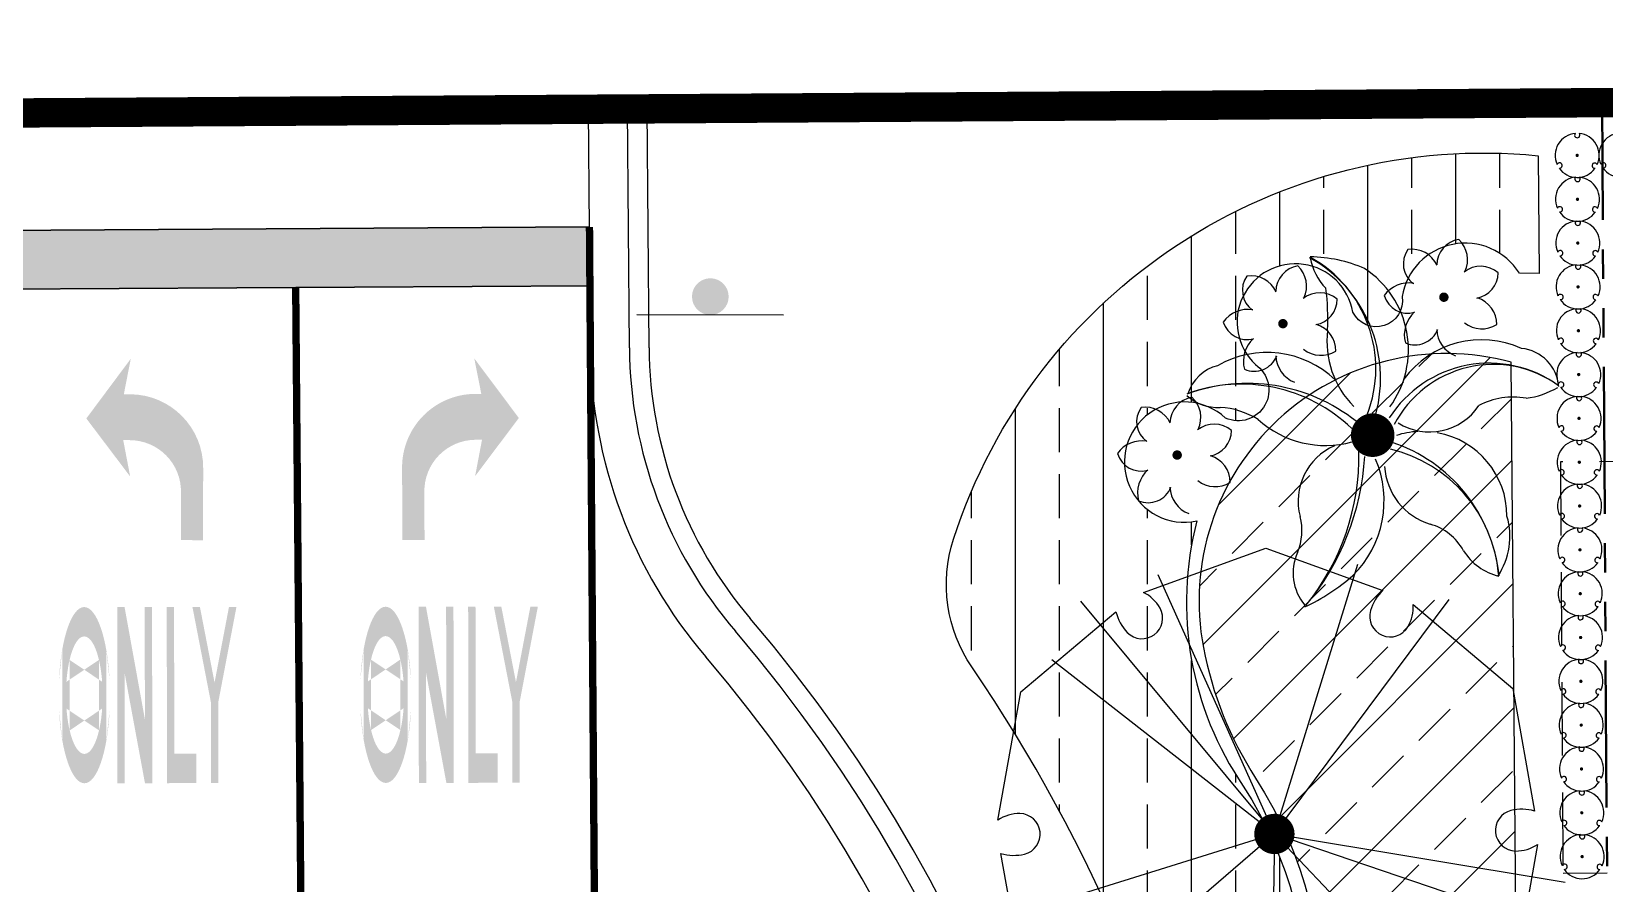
# Model space of a CAD drawing. Header units: feet. Extents: x 919634 to 928945, y 707022 to 708026.
# Drawn here: x 920597.4 to 920651, y 707572.3 to 707601.3 of the extents above; entities that cross this region are included whole.
import ezdxf

# ---------------------------------------------------------------- set-up
doc = ezdxf.new("R2010")
doc.units = ezdxf.units.FT
doc.header["$LTSCALE"] = 20
doc.header["$MEASUREMENT"] = 0
for name, pattern in [('PHANTOM2', [1.25, 0.625, -0.125, 0.125, -0.125, 0.125, -0.125]), ('Site Plan$0$HIDDEN2', [0.1875, 0.125, -0.0625]), ('Site Plan$0$PHANTOM2', [1.25, 0.625, -0.125, 0.125, -0.125, 0.125, -0.125])]:
    doc.linetypes.add(name, pattern=pattern)
doc.layers.add('-u-site-propline', color=7, linetype='PHANTOM2', true_color=0xd10000)
for name, color, linetype in [('-u-site-xref', 7, 'Continuous'), ('LK-SHRB-035M', 4, 'Continuous'), ('LK-SHRB-TRNK', 3, 'Continuous'), ('LK-TREE-013M', 6, 'Continuous'), ('LK-TREE-025M', 2, 'Continuous'), ('LK-TREE-035M', 123, 'Continuous'), ('LK-TREE-050M', 2, 'Continuous'), ('LK-TREE-TRNK', 32, 'Continuous'), ('LP-PATT-SHAR', 4, 'Continuous'), ('LP-SHAR-BRDR-CONT', 123, 'Continuous'), ('LP-SHRB', 7, 'Continuous'), ('LP-TREE', 15, 'Continuous'), ('Site Plan$0$SP-BLDG-ROOF ABOVE', 4, 'Site Plan$0$HIDDEN2'), ('Site Plan$0$SP-SIGNAGE', 4, 'Continuous')]:
    doc.layers.add(name, color=color, linetype=linetype)
for name, color, linetype, lineweight in [('Site Plan$0$SP-CURB', 3, 'Continuous', 25), ('Site Plan$0$SP-LOT LINES', 252, 'Site Plan$0$PHANTOM2', 40), ('Site Plan$0$SP-PAVEMENT MARKINGS', 252, 'Continuous', 30)]:
    doc.layers.add(name, color=color, linetype=linetype, lineweight=lineweight)
doc.layers.add('x-RL TH5-LP Block$0$-u-site-no_plot', color=253, linetype='Continuous', plot=False)
doc.layers.get('-u-site-xref').off()

# ---------------------------------------------------------------- blocks, each defined once
blk = doc.blocks.new('Site Plan')
at = {"layer": 'Site Plan$0$SP-PAVEMENT MARKINGS'}
h = blk.add_hatch(color=256, dxfattribs=at)
h.dxf.hatch_style = 1
edge = h.paths.add_edge_path()
edge.add_line((920604.9071465463, 707594.6138937037), (920595.8094167394, 707594.5589630916))
edge.add_arc((920590.3730012401, 707592.0201865104), 6.00000000085448, 5.182734408897204, 25.032319754975504, ccw=False)
edge.add_line((920596.3484712294, 707592.5621813597), (920616.3879256862, 707592.6831763247))
edge.add_line((920616.3879256862, 707592.6831763247), (920616.375850231, 707594.6831398703))
edge.add_line((920616.375850231, 707594.6831398703), (920604.9071465463, 707594.6138937037))
at = {"layer": 'Site Plan$0$SP-PAVEMENT MARKINGS', "ltscale": 0.04}
for points in [[(920600.7363031403, 707588.9859222972, -0.4142135623736278), (920603.2175947402, 707586.4674024942), (920603.2128188891, 707584.0178921551), (920602.4583659758, 707584.0193631244), (920602.4615656957, 707585.6604838162, 0.4142220124607113), (920600.7246693968, 707587.4234906087), (920600.4937354679, 707587.4239408643), (920600.7306473465, 707586.1860533613), (920599.2370317647, 707588.1622416493), (920600.7502076995, 707590.1933068716), (920600.5143339437, 707588.9863550744)], [(920612.4690078566, 707588.9985025622, 0.4142135623736278), (920609.9931228668, 707586.4746674804), (920610.0031516226, 707584.0251730154), (920610.7575996466, 707584.0282618874), (920610.7508805905, 707585.6693719439, -0.4142220124607113), (920612.4839921703, 707587.4360994145), (920612.7149246025, 707587.4370449014), (920612.4806678884, 707586.198652193), (920613.9700421479, 707588.1780389594), (920612.4525141224, 707590.2058545423), (920612.6909756147, 707588.9994113459)], [(920600.2888217077, 707581.7428996768), (920600.5388219757, 707581.7432347134), (920601.2314478181, 707577.9198872016), (920601.2263227409, 707581.7441560646), (920601.4763230088, 707581.7444911016), (920601.4843638915, 707575.7444844893), (920601.2343636235, 707575.7441494529), (920600.5418373068, 707579.4932322343), (920600.5468628583, 707575.7432281018), (920600.2968625904, 707575.7428930647)], [(920601.9763235445, 707581.7451611749), (920602.2263238353, 707581.7454962118), (920602.2330245707, 707576.745490717), (920602.9830253973, 707576.7464958275), (920602.9843655443, 707575.7464947103), (920601.9843644272, 707575.7451545631)], [(920602.8513245393, 707581.746333804), (920603.105905633, 707581.7466749795), (920603.6047778255, 707579.1711562984), (920604.0967450987, 707581.7480028486), (920604.3513261921, 707581.7483440244), (920603.7306809893, 707578.4975028588), (920603.7343663939, 707575.7474998203), (920603.4843661032, 707575.7471647838), (920603.4806806985, 707578.4971678219)], [(920610.5559512646, 707581.7539084947), (920610.8059515326, 707581.7542435314), (920611.498577375, 707577.9308960197), (920611.4934522978, 707581.7551648825), (920611.7434525656, 707581.7554999195), (920611.7514934484, 707575.7554933074), (920611.5014931804, 707575.7551582708), (920610.8089668636, 707579.5042410522), (920610.8139924152, 707575.7542369197), (920610.5639921472, 707575.7539018827)], [(920612.2434531014, 707581.7561699928), (920612.4934533922, 707581.7565050297), (920612.5001541276, 707576.7564995349), (920613.2501549541, 707576.7575046454), (920613.2514951011, 707575.7575035283), (920612.251493984, 707575.756163381)], [(920613.1184540961, 707581.757342622), (920613.3730351898, 707581.7576837974), (920613.8719073824, 707579.1821651163), (920614.3638746556, 707581.7590116665), (920614.618455749, 707581.7593528423), (920613.9978105462, 707578.5085116767), (920614.0014959507, 707575.7585086382), (920613.75149566, 707575.7581736017), (920613.7478102554, 707578.5081766398)]]:
    blk.add_hatch(color=256, dxfattribs=at).paths.add_polyline_path(points)
at = {"layer": 'Site Plan$0$SP-PAVEMENT MARKINGS', "ltscale": 0.04, "extrusion": (0, 0, -1)}
h = blk.add_hatch(color=256, dxfattribs=at)
edge = h.paths.add_edge_path()
edge.add_line((-920598.4199109266, 707577.1951456332), (-920598.415769239, 707580.2856215573))
edge.add_ellipse((-920599.1678409207, 707578.7413887056), major_axis=(0.004020441348431453, 3.000003306024737), ratio=0.2916666666666671, start_angle=301.0027191339186, end_angle=418.9972808661661)
edge.add_line((-920599.9157708919, 707580.2876317776), (-920599.9199125798, 707577.1971558537))
edge.add_ellipse((-920599.1678409207, 707578.7413887056), major_axis=(0.004020441348431453, 3.000003306024737), ratio=0.2916666666666671, start_angle=121.0027191338338, end_angle=238.9972808661661)
edge = h.paths.add_edge_path(flags=16)
edge.add_ellipse((-920599.1678409207, 707578.7413887056), major_axis=(0.002680294232287639, 2.000002204016494), ratio=0.3124999999999997, start_angle=126.8698964801138, end_angle=233.1301035198862, ccw=False)
edge.add_line((-920599.6694496445, 707577.5420574795), (-920599.6662332916, 707579.9420600785))
edge.add_ellipse((-920599.1678409207, 707578.7413887056), major_axis=(0.002680294232287639, 2.000002204016494), ratio=0.3124999999999997, start_angle=-53.13010351988618, end_angle=53.13010351988618, ccw=False)
edge.add_line((-920598.666232197, 707579.9407199314), (-920598.6694485501, 707577.5407173324))
h = blk.add_hatch(color=256, dxfattribs=at)
edge = h.paths.add_edge_path()
edge.add_line((-920608.6870404835, 707577.2061544511), (-920608.6828987958, 707580.2966303752))
edge.add_ellipse((-920609.4349704776, 707578.7523975235), major_axis=(0.004020441348431453, 3.000003306024737), ratio=0.2916666666666671, start_angle=301.0027191339186, end_angle=418.9972808661661)
edge.add_line((-920610.1829004488, 707580.2986405955), (-920610.1870421367, 707577.2081646717))
edge.add_ellipse((-920609.4349704776, 707578.7523975235), major_axis=(0.004020441348431453, 3.000003306024737), ratio=0.2916666666666671, start_angle=121.0027191338338, end_angle=238.9972808661661)
edge = h.paths.add_edge_path(flags=16)
edge.add_ellipse((-920609.4349704776, 707578.7523975235), major_axis=(0.002680294232287639, 2.000002204016494), ratio=0.3124999999999997, start_angle=126.8698964801138, end_angle=233.1301035198862, ccw=False)
edge.add_line((-920609.9365792014, 707577.5530662974), (-920609.9333628485, 707579.9530688964))
edge.add_ellipse((-920609.4349704776, 707578.7523975235), major_axis=(0.002680294232287639, 2.000002204016494), ratio=0.3124999999999997, start_angle=-53.13010351988618, end_angle=53.13010351988618, ccw=False)
edge.add_line((-920608.9333617538, 707579.9517287493), (-920608.936578107, 707577.5517261503))
at = {"layer": 'Site Plan$0$SP-SIGNAGE'}
h = blk.add_hatch(color=256, dxfattribs=at)
edge = h.paths.add_edge_path()
edge.add_arc((920620.4926854564, 707592.3102489772), 0.6250000000000013, 359.8343584087905, 719.8343584087905)
at = {"layer": 'Site Plan$0$SP-BLDG-ROOF ABOVE', "elevation": 7.807863672923385e-08}
blk.add_lwpolyline([(920660.8131057495, 707581.7554386666), (920660.7804788059, 707586.7553322136), (920649.4474897472, 707586.6814100913), (920649.5388063475, 707572.6816763086), (920651.0386363802, 707572.6914611242)], dxfattribs=at)
at = {"layer": 'Site Plan$0$SP-CURB'}
for p, q in [((920616.4060188619, 707590.5574200774), (920616.3466203024, 707598.6804873748)), ((920617.7359833057, 707590.567145218), (920617.6765847462, 707598.6902125154)), ((920618.4059653939, 707590.572044349), (920618.3465668344, 707598.6951116464))]:
    blk.add_line(p, q, dxfattribs=at)
for centre, radius, start, end in [((920632.7355822953, 707590.6768272558), 16.32999999999999, 180.4189582524108, 220.5888580152748), ((920632.7355822953, 707590.6768272558), 15, 180.4189582524108, 220.5888580152748), ((920632.7355822953, 707590.6768272558), 14.33, 180.4189582524108, 220.5888580152748), ((920583.3747223493, 707548.3861012585), 49.99999999999999, 315.8213768907303, 40.58885801527491), ((920583.3747223493, 707548.3861012585), 50.66999999999999, 315.8213768908091, 40.58885801527491), ((920583.3747223493, 707548.3861012585), 48.66999999999999, 315.8213768907387, 40.58885801527491)]:
    blk.add_arc(centre, radius, start, end, dxfattribs=at)
at = {"layer": 'Site Plan$0$SP-LOT LINES', "ltscale": 0.4, "elevation": 7.807863672923385e-08}
blk.add_lwpolyline([(920650.8675555505, 707598.920072209), (920673.2004133946, 707599.065805863), (920673.8137998191, 707505.0678071764), (920651.480941975, 707504.9220735223)], close=True, dxfattribs=at)
at = {"layer": 'Site Plan$0$SP-PAVEMENT MARKINGS'}
for p, q in [((920616.3758502317, 707594.6831398702, -0.0001340309348875655), (920595.8094167394, 707594.5589630916, 4.764941353987552e-05)), ((920616.3879256862, 707592.6831763247, -0.0001340309348875655), (920596.3484712294, 707592.5621813597, 4.299417106266078e-05))]:
    blk.add_line(p, q, dxfattribs=at)
at = {"layer": 'Site Plan$0$SP-PAVEMENT MARKINGS', "const_width": 0.25}
for points, elevation in [([(920616.3758502319, 707594.6831398702), (920616.7824978979, 707539.0719199432)], -5.907885631019401e-09), ([(920606.817809638, 707539.0097347326), (920606.3685139569, 707592.6226807472)], 2.164071473874334e-08)]:
    blk.add_lwpolyline(points, dxfattribs=dict(at, elevation=elevation))
at = {"layer": 'Site Plan$0$SP-SIGNAGE'}
blk.add_line((920622.9884931515, 707591.678030987, 0.0006224294590569466), (920617.9932640264, 707591.6924721907, 0.0006224294590569466), dxfattribs=at)
blk = doc.blocks.new('x-RL TH5-LP Block', base_point=(1241.699483058532, -211.8293156445725))
at = {"layer": 'x-RL TH5-LP Block$0$-u-site-no_plot'}
blk.add_line((1241.699483058784, -211.8293156445096), (1352.366149725276, -211.8293156445725), dxfattribs=at)
blk = doc.blocks.new('SHRUB-LRG-020')
at = {"layer": 'LK-SHRB-035M'}
for centre, radius, start, end in [((0, 0), 0.5, 94.34978531993045, 204.197478914356), ((0.001889855033477161, 0.4603848002291109), 0.05995317584729301, 145.5617106720357, 37.37413056032797), ((0, 0), 0.5, 335.6607324966503, 84.36192919374862), ((-0.3996498600313707, -0.2285557376460936), 0.05995317584729301, 265.5617106720358, 157.3741305603279), ((0, 0), 0.5, 215.0580211348241, 323.979530820607), ((0.3977600049978971, -0.2318290625830173), 0.05995317584729301, 25.56171067203576, 277.3741305603279)]:
    blk.add_arc(centre, radius, start, end, dxfattribs=at)
at = {"layer": 'LK-SHRB-TRNK', "const_width": 0.0375}
blk.add_lwpolyline([(-0.01875000000000071, 0, 1), (0.01875000000000071, 0, 1)], format="xyb", close=True, dxfattribs=at)
blk = doc.blocks.new('TREE-PALM-041')
at = {"layer": 'LK-TREE-013M'}
for centre, radius, start, end in [((-0.3720001010839553, 0.1633982030932231), 0.3946546645720077, 344.7767662460449, 61.06918087828702), ((-0.3557800107024036, 0.1912123929162917), 0.3647523954599728, 338.6685595625743, 60.93853459792339), ((0.3341882467089761, -0.1338205829788421), 0.3402027790991649, 54.08927960762809, 147.3792399929219), ((0.345735847686484, -0.1173506063655907), 0.3200904228407903, 54.03427963616576, 152.4700259137816), ((-0.3597265340679598, -0.3546190761911205), 0.5029787695845125, 51.62245845853408, 110.1515818451622), ((-0.3762428748345599, -0.3100897383968757), 0.456426603592083, 46.19810053706463, 109.9457256011484), ((-0.04039007262139194, -0.4329306432186399), 0.4028327884091354, 4.984854820659012, 76.91433106630018), ((-0.08825263496379421, -0.4507209637926621), 0.4535954247626602, 5.932074235472769, 71.72583644396758), ((-0.7226320769002825, -0.05830830002738452), 0.6833584335641294, 320.9912903199319, 0.9579518287380175), ((-0.7589573112084338, -0.01726299157020605), 0.7374757485412952, 320.289734410527, 356.6001810902341)]:
    blk.add_arc(centre, radius, start, end, dxfattribs=at)
at = {"layer": 'LK-TREE-035M'}
for centre, radius, start, end in [((-0.1846703125824263, 0.1099836142084385), 0.4015795507720148, 66.30428091647485, 89.2587755891199), ((-0.01224742359372044, 0.5395139502523918), 0.1700019813296681, 190.3648824644931, 224.1150875254641), ((-0.1753860951066315, 0.2450049370900587), 0.2780024929228615, 323.8982852846357, 56.82995166977268), ((-0.8160024272200985, 0.3340684748091718), 0.6872459064238372, 357.2418459629196, 7.281689392615421), ((0.1352237847026743, 0.2695692884450267), 0.2666352025494512, 173.2307167638281, 224.6322289046691), ((0.3126471579823544, -0.003261728845778578), 0.2767751410075551, 65.5808511835087, 143.6588378721419), ((-0.3034542310599875, -0.04664386010379928), 0.2837860604912572, 46.33436015151633, 119.9192806013734), ((0.4153584020736218, 0.1305565764607692), 0.1187767134747549, 4.309482764750429, 84.34210055537733), ((-0.4159287384258903, 0.08228028413945054), 0.1205980544157748, 103.949490436853, 162.4386022652788), ((0.4060645058928856, 0.3534959403210607), 0.2501605639862223, 277.8159981576401, 300.0135730388296), ((-0.4444319926324738, 0.2131647580703628), 0.1336970850788915, 228.2207110762874, 272.7252192577104), ((0.4014340550182567, -0.09356567294122442), 0.2029395839915697, 79.0208111955847, 118.4618557265303), ((-0.4501784669753874, -0.1470504408027296), 0.2269922223874085, 57.70628849375749, 86.94353297128266), ((0.1635472238890259, 0.1788427006183682), 0.1696018012809064, 237.7456378087568, 326.3428075352856), ((-0.1359969818801972, 0.2578830844785713), 0.2874109908967901, 227.8406651239947, 285.3885791541096), ((0.1424639717921536, -0.2322170046852676), 0.2429536356617547, 93.04273322661936, 107.8907388375017), ((0.1424639717921536, -0.2322170046852676), 0.2429536356617547, 359.9177546433144, 79.84312436027638), ((-0.03908464121343513, -0.1903690957655257), 0.17496919302517, 113.9028067890646, 194.262204784065), ((-0.2691921133324229, -0.188228417281735), 0.3018404628052165, 314.7283526556522, 23.33723518404131), ((0.2198894997686693, -0.07769051944935512), 0.1862759094385831, 183.6257716349712, 252.7755832007347), ((-0.3583120795778143, -0.2747798158623738), 0.1552468162311555, 336.5198443062374, 15.43009549067513), ((0.1249626041754084, -0.4041746413631628), 0.153792794085995, 28.2288244625194, 75.01416279318904), ((0.1900078985063374, -0.2907720176543904), 0.203894153378254, 326.1720584875999, 16.58712093933369), ((-0.0843684182544564, -0.3953670706492218), 0.1440668918426463, 155.9413198106372, 219.7740130270225), ((0.4014322046977838, -0.2421414856262558), 0.1668673461453525, 212.3504327989154, 256.3272044214457), ((-0.4341523985469564, 0.02564235427329464), 0.5708483742134385, 294.7573737119525, 311.3826887409983)]:
    blk.add_arc(centre, radius, start, end, dxfattribs=at)
at = {"layer": 'LK-TREE-TRNK', "const_width": 0.0625}
blk.add_lwpolyline([(-0.0261093559890071, 0.01717160533669926, 1), (0.0261093559890071, -0.01717160533669926, 1)], format="xyb", close=True, dxfattribs=at)
blk = doc.blocks.new('SHRUB-TROP-021')
at = {"layer": 'LK-SHRB-035M'}
for centre, radius, start, end in [((-0.1695433585495323, 0.3541073003526698), 0.2609290315766107, 144.5008027595009, 233.9817316949567), ((-0.3404575688343812, 0.2125282054285194), 0.2960238089511707, 25.25543527769498, 98.06171615817009), ((0.2050029450502109, 0.3360133686508497), 0.2813606815162891, 99.81236474148636, 178.8039190745492), ((-0.04115086955115999, 0.3981602491172147), 0.2924923688075597, 334.3201672926311, 47.34071649546451), ((0.3917317984839173, 0.04449209637533258), 0.2835755491196986, 49.13242841121446, 128.6055972661265), ((0.300101942051441, 0.2629031987627179), 0.2772053496805089, 280.4099225770028, 359.1805488834527), ((-0.372045348889344, -0.1722885144896793), 0.3231601176720892, 80.77017386270857, 144.1242211206259), ((-0.3819481711535531, 0.09298500412337418), 0.2631323076318442, 196.763254795117, 285.6734831794185), ((-0.09337966430986455, -0.4001811930455723), 0.3267013662609426, 131.7923032997169, 194.9508527616941), ((0.2642978576375157, -0.2912204918370485), 0.2979705563696382, 0.134352978046978, 72.07680648065515), ((0.4033293609324602, -0.0342472910201792), 0.3015592417502548, 232.0190087908792, 301.8066719822189), ((-0.3066464151774113, -0.2466404376100435), 0.2589249086668167, 246.7100301005974, 338.3841968309644), ((0.2361128504607422, -0.3297749434067505), 0.3126474042495261, 182.1854245426471, 248.8532188837066)]:
    blk.add_arc(centre, radius, start, end, dxfattribs=at)
at = {"layer": 'LK-SHRB-TRNK', "const_width": 0.05}
blk.add_lwpolyline([(-0.02268510699350657, 0.01050647042030661, 1), (0.02268510699352078, -0.01050647042029951, 1)], format="xyb", close=True, dxfattribs=at)
blk = doc.blocks.new('TREE-DCID-109')
at = {"layer": 'LK-TREE-013M'}
for q in [(-0.2166500179826585, 0.4823717540616883), (-0.3601145663802754, 0.4331494471145447), (0.517799688297174, -0.1756967119105255), (0.5411972765790551, -0.08973717540862935)]:
    blk.add_line((0, 0), q, dxfattribs=at)
at = {"layer": 'LK-TREE-025M'}
for q in [(0.3255488117082166, 0.4360770788698858), (-0.5380278299170698, -0.1671362488681467), (-0.3928847481928415, -0.3377660838132428)]:
    blk.add_line((0, 0), q, dxfattribs=at)
at = {"layer": 'LK-TREE-035M'}
for q in [(0.1553565035567317, 0.5017498904846036), (-0.4146117905927724, 0.3240326438288861), (-0.007274405883975987, -0.5610814594255942), (0.3672781784027848, -0.3858769121981993)]:
    blk.add_line((0, 0), q, dxfattribs=at)
at = {"layer": 'LK-TREE-050M'}
blk.add_lwpolyline([(0.2584786559970667, 0.4268626303226171), (0.4439277190902544, 0.2703980164522264), (0.4842933250632768, 0.04269808410359133, 0.1271889369582335), (0.4404039055287399, 0.04376765122555071, 0.8753183136220222), (0.4490377769191127, -0.03179279157851056, 0.1490760554437799), (0.4900553474947174, -0.01954737550922658), (0.4472775486362366, -0.25838328219114), (0.2702664257688525, -0.4071908885772473, 0.1271889369582343), (0.2492479883002545, -0.3686467527420234, 0.8753183136220385), (0.1881276610059217, -0.4139041261011158, 0.1490760554437781), (0.2192412876896412, -0.4433036761864813), (-0.008985574262055707, -0.525674968998004), (-0.2263623031024622, -0.4467826430354762, 0.1271889369582332), (-0.2034913210365517, -0.4093080743222117, 0.8753183136220306), (-0.2732455197212289, -0.3790050048772429, 0.1490760554437717), (-0.2831494636131424, -0.4206499710318923), (-0.4685985267063302, -0.2641853571615016), (-0.5089641326793526, -0.03648542481286654, 0.1271889369582335), (-0.4650747131448156, -0.03755499193482592, 0.8753183136220322), (-0.4737085845351885, 0.03800545086923535, 0.1490760554437723), (-0.5147261551107931, 0.02576003479995137), (-0.4719483562523124, 0.2645959414818648), (-0.2949372333849283, 0.4134035478679721, 0.1271889369582334), (-0.2739187959163303, 0.3748594120327482, 0.8753183136220326), (-0.2127984686219975, 0.4201167853918406, 0.1490760554437743), (-0.243912095305717, 0.449516335477206), (-0.01568523335402006, 0.5318876282887288), (0.2016914954863864, 0.452995302326201, 0.1271889369582338), (0.1788205134204759, 0.4155207336129365, 0.8753183136220314), (0.2485747121051531, 0.3852176641679677, 0.1490760554437729)], format="xyb", close=True, dxfattribs=at)
at = {"layer": 'LK-TREE-TRNK', "const_width": 0.03749999999999999}
blk.add_lwpolyline([(-0.01875000000001137, 0, 1), (0.01875000000001137, 0, 1)], format="xyb", close=True, dxfattribs=at)

msp = doc.modelspace()

# ---------------------------------------------------------------- block references
at = {"layer": '-u-site-xref'}
msp.add_blockref('Site Plan', (0, 0), dxfattribs=at)

# ---------------------------------------------------------------- next in the draw order: hatches: boundary and pattern name
at = {"layer": 'LP-PATT-SHAR'}
h = msp.add_hatch(dxfattribs=at)
h.set_pattern_fill('ANSI33', color=256, scale=12, angle=45)
h.set_pattern_definition([(90, (920627.8862279007, 707556.265438365), (-3, 0), []), (90, (920629.3862278982, 707557.7654383625), (-3, 0), [1.5, -0.75])])
edge = h.paths.add_edge_path()
edge.add_arc((920627.0896413244, 707568.1944005213), 13.75323210021516, -38.266951353221486, 32.81293275345331, ccw=False)
edge.add_arc((920583.3747223498, 707548.3861012585), 55.66999999959932, 11.70146376897028, 34.23072436458638)
edge.add_arc((920633.5354068907, 707582.5146029299), 5.000000000031396, 162.0964122910422, 214.2307243644784, ccw=False)
edge.add_arc((920646.8408356388, 707578.2161464547), 18.98253060934679, 84.41204053009272, 162.0964122910988, ccw=False)
edge.add_line((920648.6892358982, 707597.1084698909), (920648.7265039232, 707593.0920862316))
edge.add_line((920648.7265039232, 707593.0920862316), (920648.0527155563, 707593.1080454463))
edge.add_arc((920646.2073917052, 707591.9583761876), 2.174157197611272, 31.92363314105942, 170.7172001637777)
edge.add_arc((920643.1798820599, 707592.1764660743), 0.8917413038914455, -153.42562973347344, 8.552648100200315, ccw=False)
edge.add_arc((920640.4235504345, 707591.4414747262), 1.987418188744592, 9.735213738354869, 226.6481921432355)
edge.add_arc((920638.4717575816, 707589.1292818356), 1.047322017204898, -114.26484302919027, 55.87964062612542, ccw=False)
edge.add_arc((920636.6459798091, 707586.6755489904), 2.047896848110378, 47.04920597311166, 281.8390102679692)
edge.add_arc((920647.7477599268, 707581.8935055081), 11.03688629085552, 165.4233408982692, 214.4678538616712)
h = msp.add_hatch(dxfattribs=at)
h.set_pattern_fill('ANSI33', color=256, scale=12)
h.set_pattern_definition([(45, (920631.3718869049, 707502.4248962945), (-2.121320343559643, 2.121320343559643), []), (45, (920633.4932072449, 707502.4248962945), (-2.121320343559643, 2.121320343559643), [1.5, -0.75])])
edge = h.paths.add_edge_path()
edge.add_line((920647.9213475825, 707572.6485186124), (920647.767305576, 707590.0776005465))
edge.add_arc((920645.5652693444, 707581.9446609882), 8.425774114310684, 74.85009917009799, 190.8299261049961)
edge.add_arc((920649.6176023862, 707582.7198786685), 12.55159106790146, 190.8299261048512, 212.8129327562211)
edge.add_arc((920627.0896413233, 707568.1944005208), 14.25323210014429, -39.95453974932269, 32.81293275450952, ccw=False)
edge.add_arc((920583.3747223482, 707548.3861012586), 55.67000000121737, -24.238313087657673, 11.0344206137392, ccw=False)
edge.add_arc((920623.1576183853, 707522.9027918788), 11.28991060051113, -32.45150913152298, 13.465385738837028, ccw=False)
edge.add_arc((920641.9621528574, 707512.3401735347), 10.31335193387672, 154.101704788007, 329.9271760709222)
edge.add_line((920650.8872161931, 707507.1721494861), (920650.7422028369, 707521.5591264282))
edge.add_line((920650.7422028369, 707521.5591264282), (920648.3730717745, 707521.5381875338))
edge.add_line((920648.3730717745, 707521.5381875338), (920647.9213475825, 707572.6485186124))

# ---------------------------------------------------------------- next in the draw order: linework, layer by layer
at = {"layer": '-u-site-propline', "const_width": 1}
msp.add_lwpolyline([(920947.0000886252, 707545.9204017931), (920946.2013768834, 707600.8345230455), (920548.4734135537, 707598.2488059332), (920114.5755185183, 707595.4173937511), (920115.1048384466, 707522.8953291861), (920102.9668962085, 707404.7482034572), (920105.5431136015, 707051.8130943171), (920991.6971269739, 707057.367269914), (920991.4728619354, 707093.1250671773), (921085.439179533, 707093.7985091242), (921082.2021453959, 707546.7798329409)], close=True, dxfattribs=at)
at = {"layer": 'LP-SHAR-BRDR-CONT'}
for points in [[(920638.648466962, 707575.6472485058, -0.3204868422037269), (920637.8877677879, 707559.6766626714, 0.09862031691604484), (920629.4015116754, 707579.7019688709, -0.2314855580783309), (920628.7775311099, 707584.0516839474, -0.3525694397234815), (920648.6892358982, 707597.1084698909), (920648.7265039232, 707593.0920862316), (920648.0527155563, 707593.1080454463, 0.6923913016461711), (920644.0617068673, 707592.3090841807, -0.8539167795809414), (920642.3823492649, 707591.7775375164, 1.387975848564651), (920639.0592352727, 707589.9963189572, -0.9174916210947367), (920638.0413553204, 707588.1744848406, 1.64454624569259), (920637.0661313924, 707584.671215149, 0.2173246726300737)], [(920647.9213475825, 707572.6485186124), (920647.767305576, 707590.0776005465, 0.5541939900772493), (920637.2895646218, 707580.3615056669, 0.09621421379636672), (920639.0686891149, 707575.9181974697, -0.3286260082221464), (920638.01551639, 707559.0412655753, -0.1551331614661999), (920634.1371780925, 707525.5317365346, -0.203074703085392), (920632.6845628631, 707516.8447880585, 0.9642181668313915), (920650.8872161931, 707507.1721494861), (920650.7422028369, 707521.5591264282), (920648.3730717745, 707521.5381875338)]]:
    msp.add_lwpolyline(points, format="xyb", close=True, dxfattribs=at)

# ---------------------------------------------------------------- next in the draw order: block references
at = {"layer": '-u-site-xref', "rotation": 180.3738798165759}
msp.add_blockref('x-RL TH5-LP Block', (920761.5318660612, 707599.6422150919, 7.807863672923385e-08), dxfattribs=at)
at = {"layer": 'LP-SHRB'}
for name, p, xscale, yscale, zscale in [('SHRUB-LRG-020', (920650.0206011349, 707597.1179307958), 1.502163410681632, 1.502163410681632, 1.502163410681632), ('SHRUB-LRG-020', (920651.513432606, 707597.125694645), 1.502163410681632, 1.502163410681632, 1.502163410681632), ('SHRUB-LRG-020', (920650.0311503723, 707595.6258291028), 1.502163410681632, 1.502163410681632, 1.502163410681632), ('SHRUB-LRG-020', (920650.0416996098, 707594.1337274099), 1.502163410681632, 1.502163410681632, 1.502163410681632), ('SHRUB-TROP-021', (920645.4808312354, 707592.290386152), 3.208701422234521, 3.208701422234521, 3.208701422234521), ('SHRUB-TROP-021', (920639.9982176758, 707591.3898103272), 3.208701422234521, 3.208701422234521, 3.208701422234521), ('SHRUB-LRG-020', (920650.0522488473, 707592.6416257169), 1.502163410681632, 1.502163410681632, 1.502163410681632), ('SHRUB-LRG-020', (920650.0627980848, 707591.149524024), 1.502163410681632, 1.502163410681632, 1.502163410681632), ('SHRUB-LRG-020', (920650.0733473223, 707589.657422331), 1.502163410681632, 1.502163410681632, 1.502163410681632), ('SHRUB-TROP-021', (920636.3949901981, 707586.9170255923), 3.208701422234521, 3.208701422234521, 3.208701422234521), ('SHRUB-LRG-020', (920650.0838965598, 707588.1653206381), 1.502163410681632, 1.502163410681632, 1.502163410681632), ('SHRUB-LRG-020', (920650.0944457973, 707586.6732189452), 1.502163410681632, 1.502163410681632, 1.502163410681632), ('SHRUB-LRG-020', (920650.1049950348, 707585.1811172522), 1.502163410681632, 1.502163410681632, 1.502163410681632), ('SHRUB-LRG-020', (920650.1155442722, 707583.6890155593), 1.502163410681632, 1.502163410681632, 1.502163410681632), ('SHRUB-LRG-020', (920650.1260935097, 707582.1969138663), 1.502163410681632, 1.502163410681632, 1.502163410681632), ('SHRUB-LRG-020', (920650.1366427472, 707580.7048121734), 1.502163410681632, 1.502163410681632, 1.502163410681632), ('SHRUB-LRG-020', (920650.1471919847, 707579.2127104804), 1.502163410681632, 1.502163410681632, 1.502163410681632), ('SHRUB-LRG-020', (920650.1577412222, 707577.7206087875), 1.502163410681632, 1.502163410681632, 1.502163410681632), ('SHRUB-LRG-020', (920650.1682904597, 707576.2285070946), 1.502163410681632, 1.502163410681632, 1.502163410681632), ('SHRUB-LRG-020', (920650.1788396972, 707574.7364054016), 1.502163410681632, 1.502163410681632, 1.502163410681632), ('SHRUB-LRG-020', (920650.1893889346, 707573.2443037087), 1.502163410681632, 1.502163410681632, 1.502163410681632)]:
    msp.add_blockref(name, p, dxfattribs=dict(at, xscale=xscale, yscale=yscale, zscale=zscale))
at = {"layer": 'LP-TREE'}
for name, p, xscale, yscale, zscale in [('TREE-PALM-041', (920643.055847489, 707587.5940423647), 11.86833221055216, 11.86833221055216, 11.86833221055216), ('TREE-DCID-109', (920639.7074809733, 707574.0163059171), 18.29877919221403, 18.29877919221403, 18.29877919221403)]:
    msp.add_blockref(name, p, dxfattribs=dict(at, xscale=xscale, yscale=yscale, zscale=zscale))

doc.saveas('drawing.dxf')
